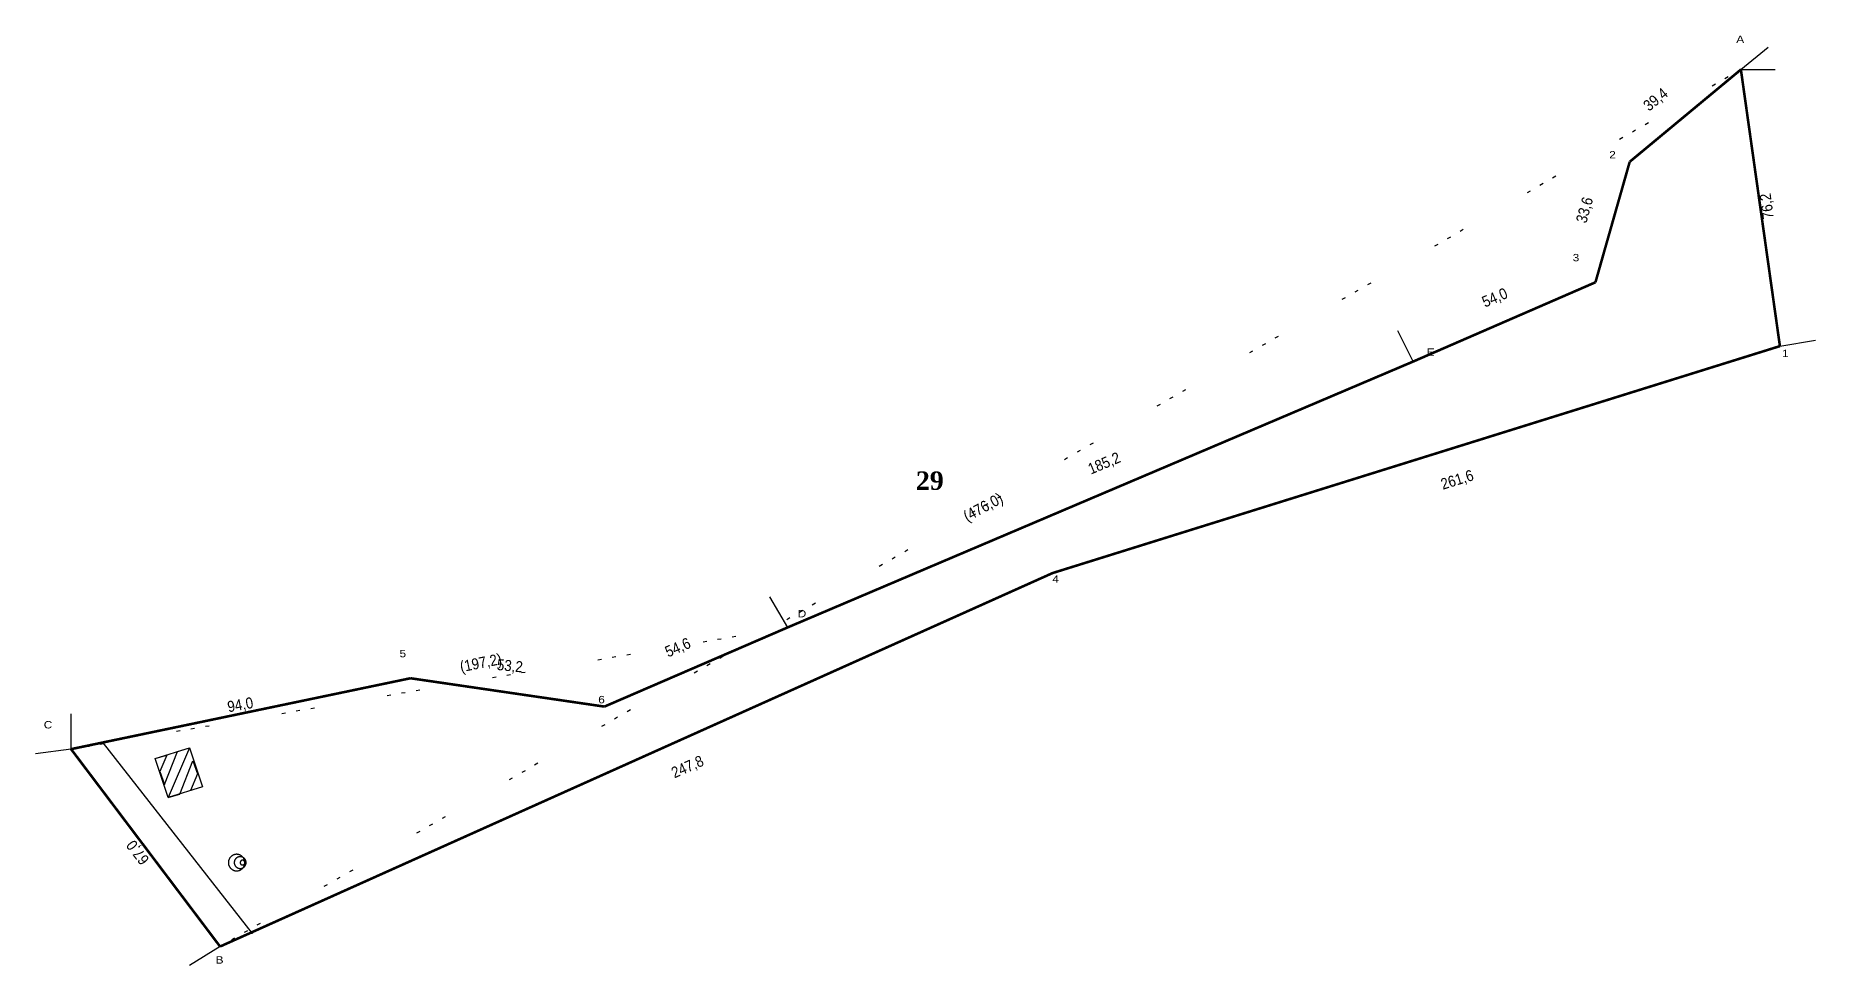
# Model space of a CAD drawing. Header units: metres. Extents: x 125 to 608, y 419 to 671.
import ezdxf
from ezdxf.enums import TextEntityAlignment as Align

# ---------------------------------------------------------------- set-up
doc = ezdxf.new("R2010")
doc.units = ezdxf.units.M
doc.linetypes.add('CHAINLINE', pattern=[29, -10, 1, -3, 1, -3, 1, -10])
for name, color, linetype in [('BLUE_STROKES', 5, 'Continuous'), ('BOUNDARY_DIMENSIONS', 220, 'Continuous'), ('CHAIN_LINES', 251, 'CHAINLINE'), ('CHAINLINE_DIMENSIONS', 251, 'Continuous'), ('SEPARATION_LINE', 7, 'Continuous'), ('STONES', 7, 'Continuous'), ('SURVEY_NUMBER', 1, 'Continuous')]:
    doc.layers.add(name, color=color, linetype=linetype)
doc.layers.add('BOUNDARY', color=1, linetype='Continuous', lineweight=100)
doc.styles.add('TIMES_NEW_ROMAN', font='timesbd.ttf')

msp = doc.modelspace()

# ---------------------------------------------------------------- linework, layer by layer
at = {"layer": 'BLUE_STROKES'}
for points in [[(143.48, 479.22), (183.92, 427.54)], [(157.6, 475.05), (166.91, 477.94)], [(157.6, 475.05), (160.81, 476.01)], [(161.13, 464.46), (157.6, 475.05)], [(160.81, 476.01), (158.88, 471.52)], [(160.17, 467.99), (163.7, 476.97)], [(166.91, 477.94), (161.13, 464.46)], [(163.7, 476.97), (166.91, 477.94)], [(164.34, 465.42), (167.87, 474.41)], [(166.91, 477.94), (170.44, 467.34)], [(167.87, 474.41), (169.16, 470.87)], [(158.88, 471.52), (160.17, 467.99)], [(169.16, 470.87), (167.23, 466.38)], [(170.44, 467.34), (161.13, 464.46)], [(161.13, 464.46), (164.34, 465.42)], [(179.75, 449.05), (179.63, 449.05), (179.52, 449.04), (179.41, 449.02), (179.29, 449), (179.19, 448.98), (179.08, 448.95), (178.97, 448.91), (178.87, 448.87), (178.77, 448.83), (178.68, 448.78), (178.58, 448.72), (178.49, 448.66), (178.4, 448.6), (178.32, 448.54), (178.24, 448.46), (178.16, 448.39), (178.08, 448.31), (178.01, 448.23), (177.95, 448.15), (177.88, 448.06), (177.83, 447.97), (177.77, 447.87), (177.72, 447.78), (177.68, 447.68), (177.64, 447.57), (177.6, 447.47), (177.57, 447.36), (177.55, 447.25), (177.53, 447.14), (177.51, 447.03), (177.5, 446.92), (177.5, 446.8)], [(177.5, 446.8), (177.5, 446.69), (177.51, 446.57), (177.53, 446.46), (177.55, 446.35), (177.57, 446.24), (177.6, 446.13), (177.64, 446.03), (177.68, 445.93), (177.72, 445.83), (177.77, 445.73), (177.83, 445.64), (177.88, 445.54), (177.95, 445.46), (178.01, 445.37), (178.08, 445.29), (178.16, 445.21), (178.24, 445.14), (178.32, 445.07), (178.4, 445), (178.49, 444.94), (178.58, 444.88), (178.68, 444.83), (178.77, 444.78), (178.87, 444.73), (178.97, 444.69), (179.08, 444.66), (179.19, 444.63), (179.29, 444.6), (179.41, 444.58), (179.52, 444.57), (179.63, 444.56), (179.75, 444.55)], [(180.71, 448.41), (180.63, 448.4), (180.55, 448.4), (180.47, 448.39), (180.39, 448.37), (180.31, 448.36), (180.23, 448.33), (180.16, 448.31), (180.09, 448.28), (180.02, 448.25), (179.95, 448.21), (179.88, 448.17), (179.81, 448.13), (179.75, 448.09), (179.69, 448.04), (179.63, 447.99), (179.58, 447.94), (179.52, 447.88), (179.47, 447.82), (179.42, 447.76), (179.38, 447.7), (179.34, 447.63), (179.3, 447.57), (179.26, 447.5), (179.23, 447.43), (179.2, 447.35), (179.18, 447.28), (179.16, 447.2), (179.14, 447.12), (179.12, 447.05), (179.11, 446.97), (179.11, 446.88), (179.11, 446.8)], [(179.11, 446.8), (179.11, 446.72), (179.11, 446.64), (179.12, 446.56), (179.14, 446.48), (179.16, 446.4), (179.18, 446.32), (179.2, 446.25), (179.23, 446.18), (179.26, 446.11), (179.3, 446.04), (179.34, 445.97), (179.38, 445.9), (179.42, 445.84), (179.47, 445.78), (179.52, 445.72), (179.58, 445.67), (179.63, 445.61), (179.69, 445.56), (179.75, 445.52), (179.81, 445.47), (179.88, 445.43), (179.95, 445.39), (180.02, 445.35), (180.09, 445.32), (180.16, 445.29), (180.23, 445.27), (180.31, 445.25), (180.39, 445.23), (180.47, 445.21), (180.55, 445.2), (180.63, 445.2), (180.71, 445.2)], [(181.99, 446.8), (181.99, 446.92), (181.98, 447.03), (181.97, 447.14), (181.95, 447.25), (181.92, 447.36), (181.89, 447.47), (181.86, 447.57), (181.82, 447.68), (181.77, 447.78), (181.72, 447.87), (181.67, 447.97), (181.61, 448.06), (181.55, 448.15), (181.48, 448.23), (181.41, 448.31), (181.34, 448.39), (181.26, 448.46), (181.18, 448.54), (181.09, 448.6), (181, 448.66), (180.91, 448.72), (180.82, 448.78), (180.72, 448.83), (180.62, 448.87), (180.52, 448.91), (180.42, 448.95), (180.31, 448.98), (180.2, 449), (180.09, 449.02), (179.98, 449.04), (179.86, 449.05), (179.75, 449.05)], [(179.75, 444.55), (179.86, 444.56), (179.98, 444.57), (180.09, 444.58), (180.2, 444.6), (180.31, 444.63), (180.42, 444.66), (180.52, 444.69), (180.62, 444.73), (180.72, 444.78), (180.82, 444.83), (180.91, 444.88), (181, 444.94), (181.09, 445), (181.18, 445.07), (181.26, 445.14), (181.34, 445.21), (181.41, 445.29), (181.48, 445.37), (181.55, 445.46), (181.61, 445.54), (181.67, 445.64), (181.72, 445.73), (181.77, 445.83), (181.82, 445.93), (181.86, 446.03), (181.89, 446.13), (181.92, 446.24), (181.95, 446.35), (181.97, 446.46), (181.98, 446.57), (181.99, 446.69), (181.99, 446.8)], [(182.32, 446.8), (182.31, 446.88), (182.31, 446.97), (182.3, 447.05), (182.28, 447.12), (182.26, 447.2), (182.24, 447.28), (182.22, 447.35), (182.19, 447.43), (182.16, 447.5), (182.12, 447.57), (182.08, 447.63), (182.04, 447.7), (182, 447.76), (181.95, 447.82), (181.9, 447.88), (181.85, 447.94), (181.79, 447.99), (181.73, 448.04), (181.67, 448.09), (181.61, 448.13), (181.54, 448.17), (181.48, 448.21), (181.41, 448.25), (181.34, 448.28), (181.26, 448.31), (181.19, 448.33), (181.11, 448.36), (181.03, 448.37), (180.95, 448.39), (180.87, 448.4), (180.79, 448.4), (180.71, 448.41)], [(181.35, 447.44), (181.32, 447.44), (181.29, 447.44), (181.26, 447.44), (181.22, 447.43), (181.19, 447.42), (181.16, 447.41), (181.13, 447.4), (181.1, 447.39), (181.07, 447.38), (181.05, 447.37), (181.02, 447.35), (180.99, 447.33), (180.97, 447.32), (180.94, 447.3), (180.92, 447.28), (180.9, 447.25), (180.88, 447.23), (180.86, 447.21), (180.84, 447.18), (180.82, 447.16), (180.8, 447.13), (180.79, 447.11), (180.77, 447.08), (180.76, 447.05), (180.75, 447.02), (180.74, 446.99), (180.73, 446.96), (180.72, 446.93), (180.72, 446.9), (180.71, 446.87), (180.71, 446.83), (180.71, 446.8)], [(180.71, 445.2), (180.79, 445.2), (180.87, 445.2), (180.95, 445.21), (181.03, 445.23), (181.11, 445.25), (181.19, 445.27), (181.26, 445.29), (181.34, 445.32), (181.41, 445.35), (181.48, 445.39), (181.54, 445.43), (181.61, 445.47), (181.67, 445.52), (181.73, 445.56), (181.79, 445.61), (181.85, 445.67), (181.9, 445.72), (181.95, 445.78), (182, 445.84), (182.04, 445.9), (182.08, 445.97), (182.12, 446.04), (182.16, 446.11), (182.19, 446.18), (182.22, 446.25), (182.24, 446.32), (182.26, 446.4), (182.28, 446.48), (182.3, 446.56), (182.31, 446.64), (182.31, 446.72), (182.32, 446.8)], [(180.71, 446.8), (180.71, 446.77), (180.71, 446.74), (180.72, 446.7), (180.72, 446.67), (180.73, 446.64), (180.74, 446.61), (180.75, 446.58), (180.76, 446.55), (180.77, 446.52), (180.79, 446.5), (180.8, 446.47), (180.82, 446.44), (180.84, 446.42), (180.86, 446.39), (180.88, 446.37), (180.9, 446.35), (180.92, 446.33), (180.94, 446.31), (180.97, 446.29), (180.99, 446.27), (181.02, 446.25), (181.05, 446.24), (181.07, 446.22), (181.1, 446.21), (181.13, 446.2), (181.16, 446.19), (181.19, 446.18), (181.22, 446.17), (181.26, 446.17), (181.29, 446.16), (181.32, 446.16), (181.35, 446.16)], [(181.99, 446.8), (181.99, 446.83), (181.99, 446.87), (181.99, 446.9), (181.98, 446.93), (181.97, 446.96), (181.97, 446.99), (181.96, 447.02), (181.94, 447.05), (181.93, 447.08), (181.92, 447.11), (181.9, 447.13), (181.88, 447.16), (181.87, 447.18), (181.85, 447.21), (181.83, 447.23), (181.81, 447.25), (181.78, 447.28), (181.76, 447.3), (181.74, 447.32), (181.71, 447.33), (181.68, 447.35), (181.66, 447.37), (181.63, 447.38), (181.6, 447.39), (181.57, 447.4), (181.54, 447.41), (181.51, 447.42), (181.48, 447.43), (181.45, 447.44), (181.42, 447.44), (181.39, 447.44), (181.35, 447.44)], [(181.35, 446.16), (181.39, 446.16), (181.42, 446.16), (181.45, 446.17), (181.48, 446.17), (181.51, 446.18), (181.54, 446.19), (181.57, 446.2), (181.6, 446.21), (181.63, 446.22), (181.66, 446.24), (181.68, 446.25), (181.71, 446.27), (181.74, 446.29), (181.76, 446.31), (181.78, 446.33), (181.81, 446.35), (181.83, 446.37), (181.85, 446.39), (181.87, 446.42), (181.88, 446.44), (181.9, 446.47), (181.92, 446.5), (181.93, 446.52), (181.94, 446.55), (181.96, 446.58), (181.97, 446.61), (181.97, 446.64), (181.98, 446.67), (181.99, 446.7), (181.99, 446.74), (181.99, 446.77), (181.99, 446.8)], [(183.92, 427.54), (184.56, 428.18)], [(184.56, 428.18), (188.09, 429.79)]]:
    msp.add_lwpolyline(points, dxfattribs=at)
at = {"layer": 'BOUNDARY', "const_width": 0.7}
for points in [[(557.86, 637.14), (588.03, 662.18)], [(588.03, 662.18), (598.62, 587.07)], [(548.55, 604.4), (557.86, 637.14)], [(499.12, 582.9), (548.55, 604.4)], [(598.62, 587.07), (401.22, 525.44)], [(329.32, 510.68), (499.12, 582.9)], [(401.22, 525.44), (175.25, 424.01)], [(279.57, 489.17), (329.32, 510.68)], [(134.81, 477.62), (226.93, 496.87)], [(226.93, 496.87), (279.57, 489.17)], [(175.25, 424.01), (134.81, 477.62)]]:
    msp.add_lwpolyline(points, dxfattribs=at)
at = {"layer": 'CHAIN_LINES', "linetype": 'CHAINLINE'}
for points in [[(588.03, 662.18), (175.25, 424.01)], [(134.81, 477.62), (329.32, 510.68)]]:
    msp.add_lwpolyline(points, dxfattribs=at)
at = {"layer": 'SEPARATION_LINE'}
for points in [[(588.03, 662.18), (595.41, 668.28)], [(588.03, 662.18), (597.34, 662.18)], [(499.12, 582.9), (494.95, 591.24)], [(598.62, 587.07), (608.25, 588.67)], [(329.32, 510.68), (324.51, 519.02)], [(134.81, 477.62), (134.81, 487.24)], [(134.81, 477.62), (125.18, 476.33)], [(175.25, 424.01), (166.91, 418.88)]]:
    msp.add_lwpolyline(points, dxfattribs=at)

# ---------------------------------------------------------------- texts
at = {"layer": 'BOUNDARY_DIMENSIONS', "width": 0.9}
for s, rotation, p in [('39,4', 39.1933, (564.86, 654.09)), ('76,2', 97.4314, (595.04, 625.05)), ('33,6', 74.1676, (545.57, 624.06)), ('54,0', 23.1986, (521.21, 600.29)), ('185,2', 22.8097, (415.19, 555.3)), ('261,6', 17.354, (511, 550.83)), ('54,6', 23.344, (299.47, 505.27)), ('53,2', -5.7872, (253.92, 500.28)), ('94,0', 10.2683, (180.73, 489.71)), ('247,8', 23.8602, (302.1, 472.86)), ('67,0', 127.5686, (152.88, 449.52))]:
    msp.add_text(s, height=3, rotation=rotation, dxfattribs=at).set_placement(p, align=Align.MIDDLE_CENTER)
at = {"layer": 'CHAINLINE_DIMENSIONS', "width": 0.9}
for s, rotation, p in [('(476,0)', 28.6105, (382.35, 543.36)), ('(197,2)', 11.3099, (246.01, 501.09))]:
    msp.add_text(s, height=3, rotation=rotation, dxfattribs=at).set_placement(p, align=Align.MIDDLE_CENTER)
at = {"layer": 'STONES', "width": 1.2}
for s, rotation, p in [('A', -0.6095, (587.85, 670.41)), ('9', -180, (278.79, 491.07)), ('C', -0.8551, (128.55, 484.24))]:
    msp.add_text(s, height=2, rotation=rotation, dxfattribs=at).set_placement(p, align=Align.MIDDLE_CENTER)
for s, p in [('2', (553.19, 639.06)), ('3', (543.26, 611.11)), ('E', (503.83, 585.44)), ('1', (600.11, 585.12)), ('4', (402.03, 523.81)), ('D', (333.19, 514.42)), ('5', (224.85, 503.57)), ('B', (175.12, 420.37))]:
    msp.add_text(s, height=2, dxfattribs=at).set_placement(p, align=Align.MIDDLE_CENTER)
at = {"layer": 'SURVEY_NUMBER', "style": 'TIMES_NEW_ROMAN'}
msp.add_text('29', height=5, dxfattribs=at).set_placement((367.89, 550.54), align=Align.MIDDLE_CENTER)

doc.saveas('drawing.dxf')
